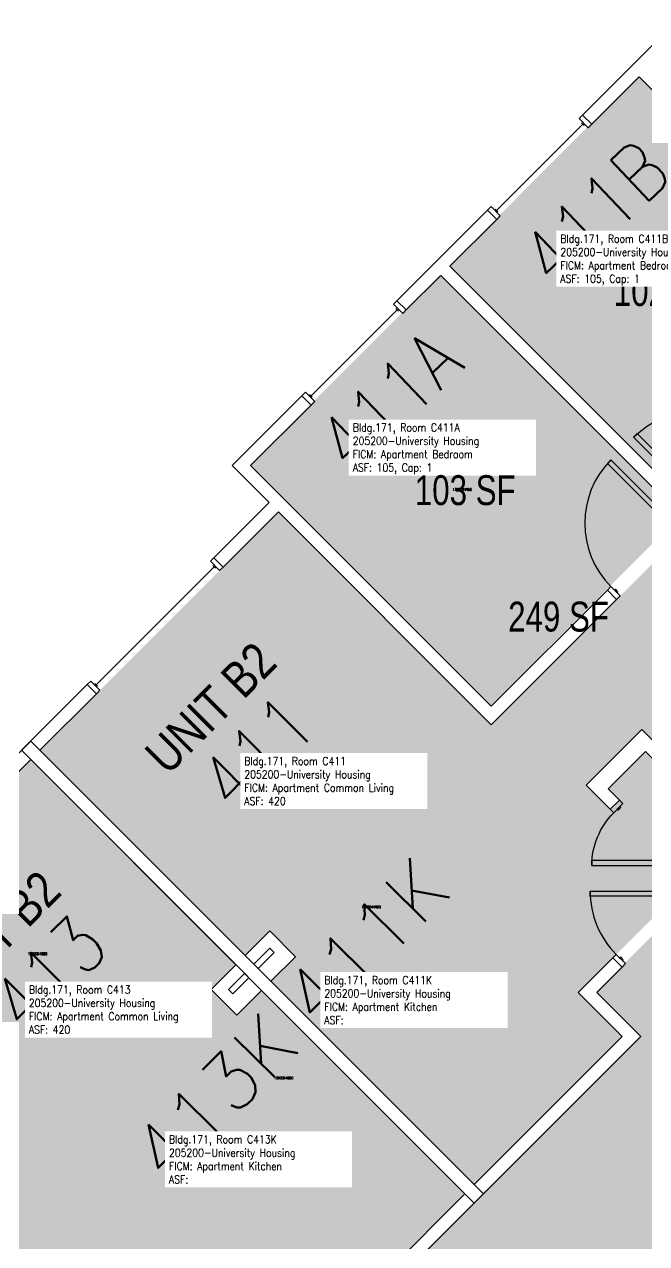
# Model space of a CAD drawing. Header units: inches. Extents: x 56 to 3925, y -1092 to 1470.
# Drawn here: x 1707.4 to 1957.5, y -215.6 to 274.2 of the extents above; entities that cross this region are included whole.
import ezdxf
from ezdxf.enums import TextEntityAlignment as Align

# ---------------------------------------------------------------- set-up
doc = ezdxf.new("R2010")
doc.units = ezdxf.units.IN
doc.header["$LTSCALE"] = 48
doc.header["$MEASUREMENT"] = 0
for name, color, linetype in [('A-DOOR', 2, 'Continuous'), ('A-GLAZ', 152, 'Continuous'), ('A-IDEN-RNUM', 7, 'Continuous'), ('A-IDEN-SNUM', 4, 'Continuous'), ('A-IDEN-VNUM', 4, 'Continuous'), ('A-MISC', 1, 'Continuous'), ('A-WALL', 5, 'Continuous'), ('AREA-TEXT', 3, 'Continuous'), ('Rooms-Category-Color', 7, 'Continuous'), ('Rooms-College-Color', 7, 'Continuous'), ('Rooms-Department-Color', 7, 'Continuous'), ('Rooms-Division-Color', 7, 'Continuous'), ('Rooms-Information', 7, 'Continuous')]:
    doc.layers.add(name, color=color, linetype=linetype)
doc.styles.add('AREA', font='arial.ttf', dxfattribs={"width": 0.75, "height": 12})
doc.styles.add('ROOMSNUMBER', font='txt.shx', dxfattribs={"height": 0.03})
doc.styles.add('ROOMVNUMBER', font='simplex.shx', dxfattribs={"width": 0.85})
doc.styles.get("Standard").update_dxf_attribs({"font": 'ARIALN.TTF'})

msp = doc.modelspace()

# ---------------------------------------------------------------- hatches: boundary and pattern name
at = {"layer": 'Rooms-Category-Color', "true_color": 0x728ef3}
for points in [[(1954.22, 253.4), (1878.12, 177.3), (1974.81, 80.6), (2050.92, 156.7)], [(1796.13, -99.92), (1855.63, -40.43), (1929.96, -114.76), (1973.18, -71.54), (1966.85, -65.21), (1970.57, -61.5), (1976.89, -67.83), (1991.88, -52.84), (1956.97, -17.92), (1941.98, -32.91), (1946.52, -37.46), (1942.81, -41.17), (1933.14, -31.5), (1955.56, -9.08), (1965.37, -18.89), (1985.7, 1.43), (1975.89, 11.25), (2100.36, 135.72), (2110.17, 125.91), (2130.5, 146.24), (2089.49, 187.25), (1895.03, -7.2), (1809.47, 78.36), (1713.66, -17.46)], [(1874.41, 173.58), (1798.04, 97.22), (1894.73, 0.52), (1971.1, 76.89)], [(1792.42, -103.64), (1732.92, -163.13), (1807.25, -237.47), (1764.03, -280.69), (1757.7, -274.36), (1753.99, -278.07), (1760.32, -284.4), (1745.33, -299.39), (1710.41, -264.48), (1725.4, -249.49), (1729.95, -254.03), (1733.66, -250.32), (1723.99, -240.65), (1701.58, -263.07), (1711.39, -272.88), (1691.06, -293.21), (1681.25, -283.4), (1556.77, -407.87), (1566.58, -417.68), (1546.25, -438.01), (1505.24, -397), (1699.7, -202.54), (1614.14, -116.98), (1709.95, -21.17)], [(1947.64, -132.44), (1855.63, -40.43), (1806.03, -90.02), (1816.37, -100.37), (1806.47, -110.27), (1888.14, -191.94)], [(1824.93, -255.15), (1732.92, -163.13), (1782.52, -113.54), (1792.86, -123.88), (1802.76, -113.98), (1884.43, -195.65)]]:
    msp.add_hatch(color=171, dxfattribs=at).paths.add_polyline_path(points)
at = {"layer": 'Rooms-Category-Color', "true_color": 0xadadad}
msp.add_hatch(color=253, dxfattribs=at).paths.add_polyline_path([(1409.39, -762.36), (1366.97, -719.93), (1766.42, -320.48), (1748.74, -302.81), (1806.95, -244.59), (1824.63, -262.27), (1954.76, -132.14), (1937.09, -114.46), (1995.3, -56.25), (2012.98, -73.93), (2229.46, 142.56), (2233.43, 138.59), (2257.31, 162.46), (2253.33, 166.43), (2269.51, 182.61), (2270.83, 181.29), (2279.14, 189.6), (2331.47, 137.27), (2332.88, 135.86), (2324.57, 127.55), (2321.92, 130.2), (2282.31, 90.59), (2272.33, 100.57), (2012.09, -159.66), (2029.77, -177.34), (1971.56, -235.55), (1953.88, -217.88), (1866.56, -305.19), (1884.24, -322.87), (1842.43, -364.68), (1824.75, -347)])
at = {"layer": 'Rooms-College-Color', "true_color": 0xadadad}
for points in [[(1954.22, 253.4), (1878.12, 177.3), (1974.81, 80.6), (2050.92, 156.7)], [(1409.39, -762.36), (1366.97, -719.93), (1766.42, -320.48), (1748.74, -302.81), (1806.95, -244.59), (1824.63, -262.27), (1954.76, -132.14), (1937.09, -114.46), (1995.3, -56.25), (2012.98, -73.93), (2229.46, 142.56), (2233.43, 138.59), (2257.31, 162.46), (2253.33, 166.43), (2269.51, 182.61), (2270.83, 181.29), (2279.14, 189.6), (2331.47, 137.27), (2332.88, 135.86), (2324.57, 127.55), (2321.92, 130.2), (2282.31, 90.59), (2272.33, 100.57), (2012.09, -159.66), (2029.77, -177.34), (1971.56, -235.55), (1953.88, -217.88), (1866.56, -305.19), (1884.24, -322.87), (1842.43, -364.68), (1824.75, -347)], [(1796.13, -99.92), (1855.63, -40.43), (1929.96, -114.76), (1973.18, -71.54), (1966.85, -65.21), (1970.57, -61.5), (1976.89, -67.83), (1991.88, -52.84), (1956.97, -17.92), (1941.98, -32.91), (1946.52, -37.46), (1942.81, -41.17), (1933.14, -31.5), (1955.56, -9.08), (1965.37, -18.89), (1985.7, 1.43), (1975.89, 11.25), (2100.36, 135.72), (2110.17, 125.91), (2130.5, 146.24), (2089.49, 187.25), (1895.03, -7.2), (1809.47, 78.36), (1713.66, -17.46)], [(1874.41, 173.58), (1798.04, 97.22), (1894.73, 0.52), (1971.1, 76.89)], [(1792.42, -103.64), (1732.92, -163.13), (1807.25, -237.47), (1764.03, -280.69), (1757.7, -274.36), (1753.99, -278.07), (1760.32, -284.4), (1745.33, -299.39), (1710.41, -264.48), (1725.4, -249.49), (1729.95, -254.03), (1733.66, -250.32), (1723.99, -240.65), (1701.58, -263.07), (1711.39, -272.88), (1691.06, -293.21), (1681.25, -283.4), (1556.77, -407.87), (1566.58, -417.68), (1546.25, -438.01), (1505.24, -397), (1699.7, -202.54), (1614.14, -116.98), (1709.95, -21.17)], [(1947.64, -132.44), (1855.63, -40.43), (1806.03, -90.02), (1816.37, -100.37), (1806.47, -110.27), (1888.14, -191.94)], [(1824.93, -255.15), (1732.92, -163.13), (1782.52, -113.54), (1792.86, -123.88), (1802.76, -113.98), (1884.43, -195.65)]]:
    msp.add_hatch(color=253, dxfattribs=at).paths.add_polyline_path(points)
at = {"layer": 'Rooms-Department-Color', "true_color": 0x604aed}
for points in [[(1954.22, 253.4), (1878.12, 177.3), (1974.81, 80.6), (2050.92, 156.7)], [(1796.13, -99.92), (1855.63, -40.43), (1929.96, -114.76), (1973.18, -71.54), (1966.85, -65.21), (1970.57, -61.5), (1976.89, -67.83), (1991.88, -52.84), (1956.97, -17.92), (1941.98, -32.91), (1946.52, -37.46), (1942.81, -41.17), (1933.14, -31.5), (1955.56, -9.08), (1965.37, -18.89), (1985.7, 1.43), (1975.89, 11.25), (2100.36, 135.72), (2110.17, 125.91), (2130.5, 146.24), (2089.49, 187.25), (1895.03, -7.2), (1809.47, 78.36), (1713.66, -17.46)], [(1874.41, 173.58), (1798.04, 97.22), (1894.73, 0.52), (1971.1, 76.89)], [(1792.42, -103.64), (1732.92, -163.13), (1807.25, -237.47), (1764.03, -280.69), (1757.7, -274.36), (1753.99, -278.07), (1760.32, -284.4), (1745.33, -299.39), (1710.41, -264.48), (1725.4, -249.49), (1729.95, -254.03), (1733.66, -250.32), (1723.99, -240.65), (1701.58, -263.07), (1711.39, -272.88), (1691.06, -293.21), (1681.25, -283.4), (1556.77, -407.87), (1566.58, -417.68), (1546.25, -438.01), (1505.24, -397), (1699.7, -202.54), (1614.14, -116.98), (1709.95, -21.17)], [(1947.64, -132.44), (1855.63, -40.43), (1806.03, -90.02), (1816.37, -100.37), (1806.47, -110.27), (1888.14, -191.94)], [(1824.93, -255.15), (1732.92, -163.13), (1782.52, -113.54), (1792.86, -123.88), (1802.76, -113.98), (1884.43, -195.65)]]:
    msp.add_hatch(color=173, dxfattribs=at).paths.add_polyline_path(points)
at = {"layer": 'Rooms-Department-Color', "true_color": 0xacacac}
msp.add_hatch(color=253, dxfattribs=at).paths.add_polyline_path([(1409.39, -762.36), (1366.97, -719.93), (1766.42, -320.48), (1748.74, -302.81), (1806.95, -244.59), (1824.63, -262.27), (1954.76, -132.14), (1937.09, -114.46), (1995.3, -56.25), (2012.98, -73.93), (2229.46, 142.56), (2233.43, 138.59), (2257.31, 162.46), (2253.33, 166.43), (2269.51, 182.61), (2270.83, 181.29), (2279.14, 189.6), (2331.47, 137.27), (2332.88, 135.86), (2324.57, 127.55), (2321.92, 130.2), (2282.31, 90.59), (2272.33, 100.57), (2012.09, -159.66), (2029.77, -177.34), (1971.56, -235.55), (1953.88, -217.88), (1866.56, -305.19), (1884.24, -322.87), (1842.43, -364.68), (1824.75, -347)])
at = {"layer": 'Rooms-Division-Color', "true_color": 0x604aed}
for points in [[(1954.22, 253.4), (1878.12, 177.3), (1974.81, 80.6), (2050.92, 156.7)], [(1796.13, -99.92), (1855.63, -40.43), (1929.96, -114.76), (1973.18, -71.54), (1966.85, -65.21), (1970.57, -61.5), (1976.89, -67.83), (1991.88, -52.84), (1956.97, -17.92), (1941.98, -32.91), (1946.52, -37.46), (1942.81, -41.17), (1933.14, -31.5), (1955.56, -9.08), (1965.37, -18.89), (1985.7, 1.43), (1975.89, 11.25), (2100.36, 135.72), (2110.17, 125.91), (2130.5, 146.24), (2089.49, 187.25), (1895.03, -7.2), (1809.47, 78.36), (1713.66, -17.46)], [(1874.41, 173.58), (1798.04, 97.22), (1894.73, 0.52), (1971.1, 76.89)], [(1792.42, -103.64), (1732.92, -163.13), (1807.25, -237.47), (1764.03, -280.69), (1757.7, -274.36), (1753.99, -278.07), (1760.32, -284.4), (1745.33, -299.39), (1710.41, -264.48), (1725.4, -249.49), (1729.95, -254.03), (1733.66, -250.32), (1723.99, -240.65), (1701.58, -263.07), (1711.39, -272.88), (1691.06, -293.21), (1681.25, -283.4), (1556.77, -407.87), (1566.58, -417.68), (1546.25, -438.01), (1505.24, -397), (1699.7, -202.54), (1614.14, -116.98), (1709.95, -21.17)], [(1947.64, -132.44), (1855.63, -40.43), (1806.03, -90.02), (1816.37, -100.37), (1806.47, -110.27), (1888.14, -191.94)], [(1824.93, -255.15), (1732.92, -163.13), (1782.52, -113.54), (1792.86, -123.88), (1802.76, -113.98), (1884.43, -195.65)]]:
    msp.add_hatch(color=173, dxfattribs=at).paths.add_polyline_path(points)
at = {"layer": 'Rooms-Division-Color', "true_color": 0xadadad}
msp.add_hatch(color=253, dxfattribs=at).paths.add_polyline_path([(1409.39, -762.36), (1366.97, -719.93), (1766.42, -320.48), (1748.74, -302.81), (1806.95, -244.59), (1824.63, -262.27), (1954.76, -132.14), (1937.09, -114.46), (1995.3, -56.25), (2012.98, -73.93), (2229.46, 142.56), (2233.43, 138.59), (2257.31, 162.46), (2253.33, 166.43), (2269.51, 182.61), (2270.83, 181.29), (2279.14, 189.6), (2331.47, 137.27), (2332.88, 135.86), (2324.57, 127.55), (2321.92, 130.2), (2282.31, 90.59), (2272.33, 100.57), (2012.09, -159.66), (2029.77, -177.34), (1971.56, -235.55), (1953.88, -217.88), (1866.56, -305.19), (1884.24, -322.87), (1842.43, -364.68), (1824.75, -347)])

# ---------------------------------------------------------------- linework, layer by layer
at = {"layer": 'A-DOOR'}
for points in [[(1977.67, 82.87), (1979.09, 84.28), (1953.63, 109.74), (1952.22, 108.32)], [(1968.57, 73.76), (1967.16, 72.35), (1941.7, 97.8), (1943.11, 99.22)], [(1946.83, 44.59), (1945.41, 43.18), (1941.7, 46.89), (1943.11, 48.31)], [(1945.59, 45.83), (1945.94, 46.18), (1944.88, 47.25), (1944.53, 46.89)], [(1947.94, -38.87), (1946.52, -37.45), (1942.81, -41.16), (1944.22, -42.58)], [(1946.7, -40.1), (1947.05, -40.46), (1945.99, -41.52), (1945.64, -41.16)], [(1965.44, -63.79), (1965.44, -61.79), (1935.44, -61.79), (1935.44, -63.79)], [(1970.71, -74), (1970.71, -76), (1934.71, -76), (1934.71, -74)], [(1948.97, -103.17), (1947.56, -104.58), (1943.84, -100.87), (1945.26, -99.46)], [(1947.73, -101.93), (1948.09, -101.58), (1947.03, -100.52), (1946.67, -100.87)]]:
    msp.add_lwpolyline(points, close=True, dxfattribs=at)
at = {"layer": 'A-DOOR', "extrusion": (0, 0, -1)}
for centre, radius, start, end in [((-1977.67, 82.87), 36, 45, 135), ((-1965.44, -63.79), 30, 360, 45)]:
    msp.add_arc(centre, radius, start, end, dxfattribs=at)
at = {"layer": 'A-DOOR'}
for centre, start in [((1968.57, 73.76), 135), ((1970.71, -74), 180)]:
    msp.add_arc(centre, 36, start, 225, dxfattribs=at)
at = {"layer": 'A-GLAZ'}
for p, q in [((1897.15, 199.45), (1931.8, 234.1)), ((1932.33, 233.57), (1931.27, 234.63)), ((1897.68, 198.92), (1896.62, 199.98)), ((1822.57, 124.87), (1857.22, 159.52)), ((1857.75, 158.99), (1856.69, 160.05)), ((1823.1, 124.34), (1822.04, 125.4)), ((1736.28, 8.88), (1783.66, 56.25)), ((1784.19, 55.72), (1783.13, 56.79)), ((1736.81, 8.35), (1735.75, 9.41))]:
    msp.add_line(p, q, dxfattribs=at)
for points in [[(1930.3, 236.31), (1931.71, 237.72), (1935.42, 234.01), (1934.01, 232.6)], [(1894.94, 200.95), (1893.53, 199.54), (1897.24, 195.83), (1898.66, 197.24)], [(1855.72, 161.73), (1857.13, 163.14), (1860.85, 159.43), (1859.43, 158.02)], [(1820.36, 126.37), (1818.95, 124.96), (1822.66, 121.25), (1824.08, 122.66)], [(1782.15, 58.46), (1783.57, 59.88), (1787.28, 56.17), (1785.87, 54.75)], [(1734.07, 10.38), (1732.66, 8.97), (1736.37, 5.25), (1737.78, 6.67)]]:
    msp.add_lwpolyline(points, close=True, dxfattribs=at)
at = {"layer": 'A-WALL'}
for p, q in [((1931.71, 237.72), (1968.15, 274.16)), ((1954.52, 253.1), (1935.42, 234.01)), ((2051.21, 156.41), (1954.52, 253.1)), ((1935.42, 234.01), (1931.71, 237.72)), ((1857.13, 163.14), (1893.53, 199.54)), ((1893.53, 199.54), (1897.24, 195.83)), ((1897.24, 195.83), (1878.41, 177)), ((1878.41, 177), (1975.11, 80.3)), ((1874.7, 173.29), (1860.85, 159.43)), ((1971.4, 76.59), (1874.7, 173.29)), ((1860.85, 159.43), (1857.13, 163.14)), ((1790.91, 96.92), (1818.95, 124.96)), ((1818.95, 124.96), (1822.66, 121.25)), ((1822.66, 121.25), (1798.33, 96.92)), ((1805.76, 82.07), (1790.91, 96.92)), ((1798.33, 96.92), (1895.03, 0.22)), ((1783.57, 59.88), (1805.76, 82.07)), ((1809.47, 78.36), (1787.28, 56.17)), ((1895.03, -7.2), (1809.47, 78.36)), ((1787.28, 56.17), (1783.57, 59.88)), ((1895.03, 0.22), (1941.7, 46.89)), ((1941.7, 46.89), (1945.41, 43.18)), ((1945.41, 43.18), (1895.03, -7.2)), ((1706.23, -17.45), (1732.66, 8.97)), ((1736.37, 5.25), (1713.66, -17.45)), ((1732.66, 8.97), (1736.37, 5.25)), ((1933.14, -31.5), (1955.55, -9.08)), ((1955.55, -9.08), (1965.37, -18.89)), ((1709.95, -13.74), (1683.52, -40.16)), ((1891.85, -195.65), (1709.95, -13.74)), ((1888.14, -199.36), (1706.23, -17.45)), ((1713.66, -17.45), (1796.12, -99.92)), ((1956.97, -17.92), (1941.98, -32.91)), ((1991.88, -52.83), (1956.97, -17.92)), ((1687.24, -43.88), (1709.95, -21.17)), ((1709.95, -21.17), (1792.41, -103.63)), ((1942.81, -41.16), (1933.14, -31.5)), ((1941.98, -32.91), (1946.52, -37.45)), ((1946.52, -37.45), (1942.81, -41.16)), ((1796.12, -99.92), (1806.02, -90.02)), ((1806.02, -90.02), (1816.37, -100.36)), ((1806.02, -96.92), (1799.57, -103.37)), ((1807.79, -98.68), (1806.02, -96.92)), ((1801.34, -105.14), (1807.79, -98.68)), ((1816.37, -100.36), (1806.47, -110.26)), ((1929.96, -114.76), (1943.84, -100.87)), ((1943.84, -100.87), (1947.56, -104.58)), ((1792.41, -103.63), (1782.51, -113.53)), ((1789.41, -113.53), (1795.86, -107.08)), ((1795.86, -107.08), (1797.63, -108.85)), ((1799.57, -103.37), (1801.34, -105.14)), ((1947.56, -104.58), (1937.38, -114.76)), ((1797.63, -108.85), (1791.17, -115.3)), ((1806.47, -110.26), (1888.14, -191.93)), ((1782.51, -113.53), (1792.85, -123.87)), ((1791.17, -115.3), (1789.41, -113.53)), ((1792.85, -123.87), (1802.75, -113.97)), ((1802.75, -113.97), (1884.42, -195.65)), ((1947.64, -132.44), (1929.96, -114.76)), ((1937.38, -114.76), (1955.06, -132.44)), ((1955.06, -132.44), (1888.14, -199.36)), ((1888.14, -191.93), (1947.64, -132.44)), ((1824.93, -262.57), (1891.85, -195.65)), ((1884.42, -195.65), (1824.93, -255.14))]:
    msp.add_line(p, q, dxfattribs=at)

# ---------------------------------------------------------------- texts
at = {"layer": 'A-IDEN-RNUM', "style": 'ROOMSNUMBER', "width": 0.85}
for s, p in [('0411-A0', (1883.32, 87.29)), ('0411-00', (1812.4, -24.69)), ('0411-K0', (1846.75, -80.38)), ('0413-00', (1712.76, -99.23)), ('0413-K0', (1811.59, -149.13))]:
    msp.add_text(s, height=1, dxfattribs=at).set_placement(p, align=Align.MIDDLE_CENTER)
at = {"layer": 'A-IDEN-SNUM', "style": 'ROOMSNUMBER', "width": 0.85}
for s, p in [('1710C411A0', (1883.32, 87.29)), ('1710C41100', (1812.4, -24.69)), ('1710C411K0', (1846.75, -80.38)), ('1710C41300', (1712.76, -99.23)), ('1710C413K0', (1811.59, -149.13))]:
    msp.add_text(s, height=1, dxfattribs=at).set_placement(p, align=Align.MIDDLE_CENTER)
at = {"layer": 'A-IDEN-VNUM', "style": 'ROOMVNUMBER', "width": 0.85}
for s, rotation, p in [('411B', 43.5406, (1936.82, 198.17)), ('411A', 43.5406, (1854.07, 122.95)), ('411', 45, (1801.04, -18.28)), ('413', 45, (1717.37, -107.23))]:
    msp.add_text(s, height=22.5, rotation=rotation, dxfattribs=at).set_placement(p, align=Align.MIDDLE_CENTER)
at = {"layer": 'A-IDEN-VNUM', "style": 'ROOMVNUMBER'}
for s, p in [('411K', (1844.84, -94.41)), ('413K', (1783.92, -156.88))]:
    msp.add_text(s, height=22.5, rotation=45.278, dxfattribs=at).set_placement(p, align=Align.MIDDLE_CENTER)
at = {"layer": 'A-MISC'}
for p in [(1787.31, -5.5), (1700.74, -97.34)]:
    msp.add_text('UNIT B2', height=14.4, rotation=45, dxfattribs=at).set_placement(p, align=Align.CENTER)
at = {"layer": 'AREA-TEXT', "style": 'AREA', "width": 0.75}
for s, p in [('102 SF', (1964.52, 167)), ('103 SF', (1884.57, 87.05)), ('249 SF', (1922.08, 36.24)), ('75 SF', (1873.13, -116.49)), ('75 SF', (1808.98, -180.64))]:
    msp.add_text(s, height=12, dxfattribs=at).set_placement(p, align=Align.MIDDLE_CENTER)

# ---------------------------------------------------------------- next in the draw order: texts
at = {"layer": 'Rooms-Information', "char_height": 3.2143, "width": 72, "attachment_point": 7, "style": 'ROOMVNUMBER', "bg_fill": 3, "box_fill_scale": 1.5, "bg_fill_color": 256, "bg_fill_true_color": 13158600, "bg_fill_transparency": 0}
for s, insert in [('Bldg.171, Room C411B^M^J205200-University Housing^M^JFICM: Apartment Bedroom^M^JASF: 105, Cap: 1', (1922.79, 169.32)), ('Bldg.171, Room C411A^M^J205200-University Housing^M^JFICM: Apartment Bedroom^M^JASF: 105, Cap: 1', (1839.37, 93.46)), ('Bldg.171, Room C411^M^J205200-University Housing^M^JFICM: Apartment Common Living^M^JASF: 420', (1795.79, -39.44)), ('Bldg.171, Room C411K^M^J205200-University Housing^M^JFICM: Apartment Kitchen^M^JASF: ', (1827.95, -127.45)), ('Bldg.171, Room C413^M^J205200-University Housing^M^JFICM: Apartment Common Living^M^JASF: 420', (1709.22, -131.28)), ('Bldg.171, Room C413K^M^J205200-University Housing^M^JFICM: Apartment Kitchen^M^JASF: ', (1765.52, -191.44))]:
    msp.add_mtext(s, dxfattribs=dict(at, insert=insert))

doc.saveas('drawing.dxf')
